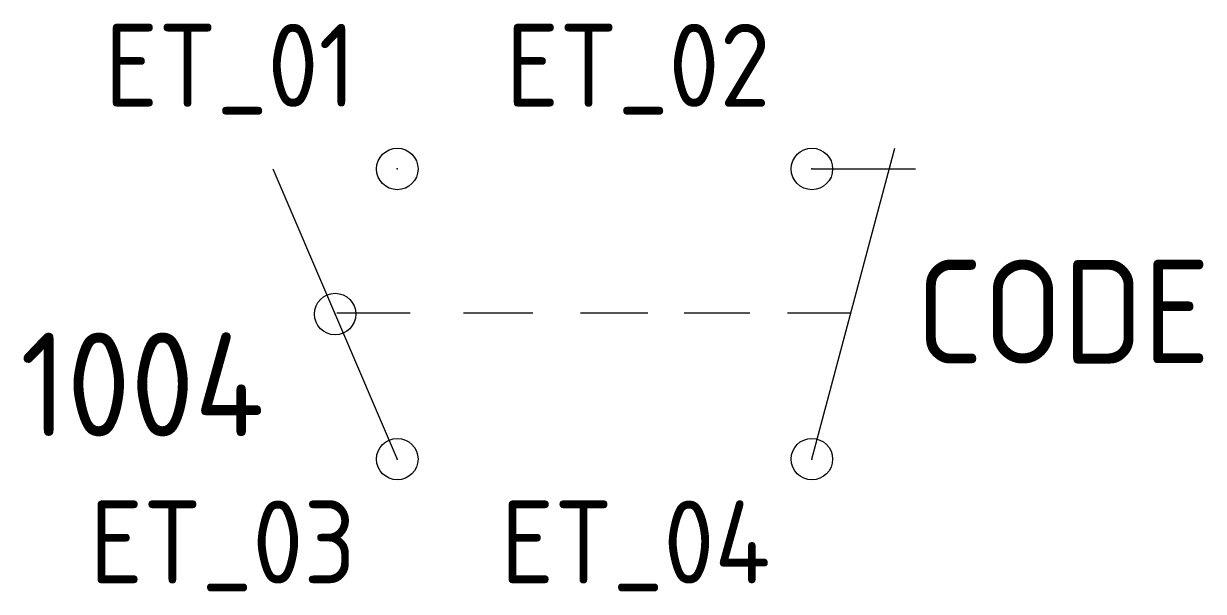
# Model space of a CAD drawing. Extents: x 536 to 564.4, y 229.3 to 243.
import ezdxf
from ezdxf.enums import TextEntityAlignment as Align

# ---------------------------------------------------------------- set-up
doc = ezdxf.new("R2010")
doc.units = 0
doc.header["$LTSCALE"] = 10
doc.header["$MEASUREMENT"] = 0
doc.header["$PDMODE"] = 32
doc.header["$PDSIZE"] = 1
doc.layers.get('0').update_dxf_attribs({"linetype": 'CONTINUOUS'})
for name, color, linetype in [('250', 54, 'CONTINUOUS'), ('A', 7, 'CONTINUOUS'), ('C', 7, 'CONTINUOUS'), ('TKST2', 2, 'CONTINUOUS'), ('TKST3', 1, 'CONTINUOUS')]:
    doc.layers.add(name, color=color, linetype=linetype)
doc.styles.get("Standard").update_dxf_attribs({"font": 'ISO8', "width": 1.2})

msp = doc.modelspace()

# ---------------------------------------------------------------- linework, layer by layer
at = {"linetype": 'CONTINUOUS'}
for p, q in [((543.544, 236.033), (545.308, 236.033)), ((546.596, 236.033), (548.266, 236.033)), ((549.415, 236.033), (551.044, 236.033)), ((551.915, 236.033), (553.503, 236.033)), ((554.415, 236.033), (555.942, 236.033))]:
    msp.add_line(p, q, dxfattribs=at)
for points in [[(555, 232.5), (557, 240)], [(542, 239.5), (545, 232.5)], [(555, 239.5), (557.5, 239.5)]]:
    msp.add_lwpolyline(points)
at = {"layer": 'A', "color": 1}
msp.add_point((543.5, 236), dxfattribs=at)
at = {"layer": 'C', "color": 1}
msp.add_point((545, 239.5), dxfattribs=at)
at = {"layer": 'C', "color": 3}
msp.add_point((555, 239.5), dxfattribs=at)
at = {"layer": 'C', "color": 2}
msp.add_point((545, 232.5), dxfattribs=at)
at = {"layer": 'C', "color": 4}
msp.add_point((555, 232.5), dxfattribs=at)

# ---------------------------------------------------------------- texts
at = {"layer": '250', "flags": 1}
msp.add_attdef('1004', (535.906, 233.051), 'IGNORE', height=2.5, dxfattribs=at)
at = {"layer": 'TKST2'}
for tag, p in [('ET_01', (544, 241)), ('ET_02', (554, 241))]:
    msp.add_attdef(tag, text='', height=2, dxfattribs=at).set_placement(p, align=Align.RIGHT)
for tag, p in [('ET_03', (544, 231.5)), ('ET_04', (554, 231.5))]:
    msp.add_attdef(tag, text='', height=2, dxfattribs=at).set_placement(p, align=Align.TOP_RIGHT)
at = {"layer": 'TKST3'}
msp.add_attdef('CODE', (557.513, 234.807), '-K', height=2.5, dxfattribs=at)

doc.saveas('drawing.dxf')
